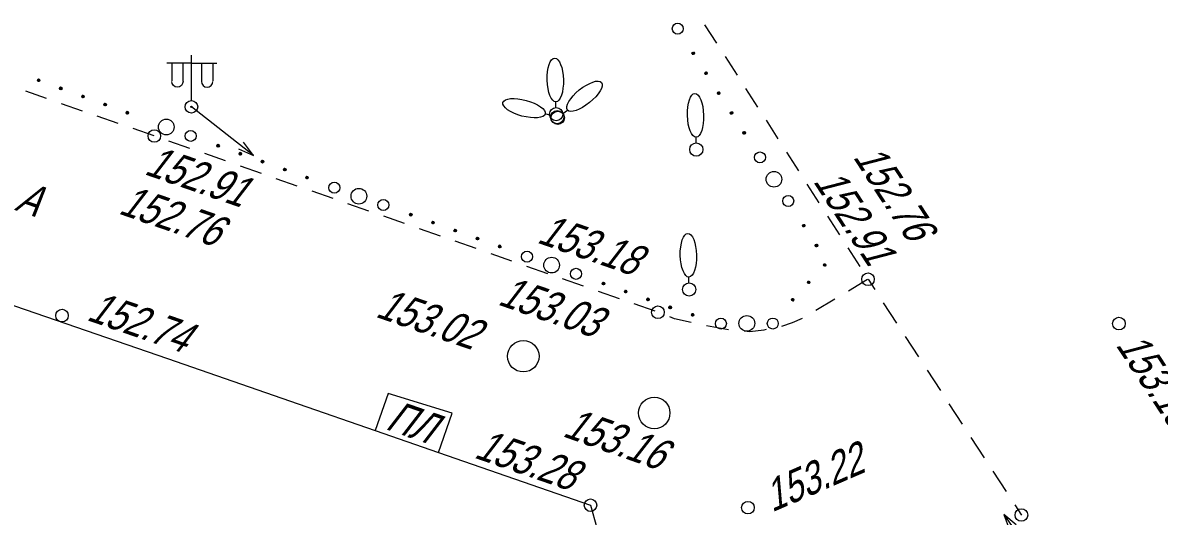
# Model space of a CAD drawing. Header units: metres. Extents: x 382 to 851, y 14083 to 14440.
# Drawn here: x 611.62 to 647.71, y 14211.77 to 14227.44 of the extents above; entities that cross this region are included whole.
import ezdxf

# ---------------------------------------------------------------- set-up
doc = ezdxf.new("R2010")
doc.units = ezdxf.units.M
doc.header["$MEASUREMENT"] = 0
doc.linetypes.add('UP line', pattern=[1.5, 1, -0.5])
for name, color, linetype, lineweight in [('Бортовой камень', 7, 'Continuous', 25), ('Горизонтали', 7, 'Continuous', 25), ('Граница улицы', 7, 'Continuous', 25), ('Здания', 7, 'Continuous', 25), ('Колодцы', 7, 'Continuous', 25), ('Крыльца', 7, 'Continuous', 25), ('ЛЭП', 7, 'Continuous', 25), ('Отдельно стоящее дерево', 7, 'Continuous', 25), ('Полоса деревьев', 7, 'Continuous', 25), ('Фонари', 7, 'Continuous', 25)]:
    doc.layers.add(name, color=color, linetype=linetype, lineweight=lineweight)
doc.styles.add('Style-RUSSIAN_1251 I 0.32289', font='RUSSIAN_1251.shx', dxfattribs={"oblique": 18.5})

# ---------------------------------------------------------------- blocks, each defined once
blk = doc.blocks.new('KOLOD_134')
at = {"layer": 'Колодцы', "color": 251, "linetype": 'Continuous', "lineweight": 9}
blk.add_arc((0, 0), 0.5, 0, 360, dxfattribs=at)
blk = doc.blocks.new('KOLOD_135')
at = {"layer": 'Колодцы', "color": 251, "linetype": 'Continuous', "lineweight": 9}
blk.add_arc((0, 0), 0.5, 0, 360, dxfattribs=at)
blk = doc.blocks.new('PIKET_633')
at = {"layer": 'Горизонтали', "color": 251, "linetype": 'Continuous', "lineweight": 9}
blk.add_arc((0, 0), 0.2, 0, 360, dxfattribs=at)
blk = doc.blocks.new('PIKET_634')
at = {"layer": 'Горизонтали', "color": 251, "linetype": 'Continuous', "lineweight": 9}
blk.add_arc((0, 0), 0.2, 0, 360, dxfattribs=at)
blk = doc.blocks.new('PIKET_635')
at = {"layer": 'Горизонтали', "color": 251, "linetype": 'Continuous', "lineweight": 9}
blk.add_arc((0, 0), 0.2, 0, 360, dxfattribs=at)
blk = doc.blocks.new('FONAR6_2')
at = {"layer": 'Фонари', "color": 251, "linetype": 'Continuous', "lineweight": 9}
for p, q in [((0.004, 0.2), (0.004, 1.639)), ((0.004, 1.386), (-0.784, 1.386)), ((-0.627, 1.376), (-0.627, 0.821)), ((-0.273, 1.369), (-0.273, 0.814)), ((0.018, 1.386), (0.806, 1.386)), ((0.323, 1.369), (0.323, 0.814)), ((0.677, 1.376), (0.677, 0.821))]:
    blk.add_line(p, q, dxfattribs=at)
at = {"layer": 'Фонари', "color": 251, "linetype": 'Continuous', "lineweight": 9, "extrusion": (0, 0, -1)}
blk.add_arc((0.447, 0.807), 0.181, 180, 0, dxfattribs=at)
at = {"layer": 'Фонари', "color": 251, "linetype": 'Continuous', "lineweight": 9}
for centre, radius, start, end in [((0.497, 0.807), 0.181, 180, 0), ((0, 0), 0.2, 0, 360), ((0, 0), 0.02, 0, 360)]:
    blk.add_arc(centre, radius, start, end, dxfattribs=at)
blk = doc.blocks.new('DEREVO_579')
at = {"layer": 'Отдельно стоящее дерево', "color": 251, "linetype": 'Continuous', "lineweight": 9, "flags": 128}
blk.add_lwpolyline([(-0.007, 0.21), (-0.007, 0.393)], dxfattribs=at)
at = {"layer": 'Отдельно стоящее дерево', "color": 251, "linetype": 'Continuous', "lineweight": 9}
blk.add_arc((-0.00045, -0.00033), 0.21, 0, 359.999994, dxfattribs=at)
blk.add_ellipse((-0.02595, 1.08767), major_axis=(-0.0185, 0.695), ratio=0.36982862, dxfattribs=at)
blk = doc.blocks.new('DEREVO_580')
at = {"layer": 'Отдельно стоящее дерево', "color": 251, "linetype": 'Continuous', "lineweight": 9, "flags": 128}
blk.add_lwpolyline([(-0.007, 0.21), (-0.007, 0.393)], dxfattribs=at)
at = {"layer": 'Отдельно стоящее дерево', "color": 251, "linetype": 'Continuous', "lineweight": 9}
blk.add_arc((0, 0), 0.21, 0, 360, dxfattribs=at)
blk.add_ellipse((-0.025, 1.088), major_axis=(-0.019, 0.695), ratio=0.369829, dxfattribs=at)
blk = doc.blocks.new('DEREVO_581')
at = {"layer": 'Отдельно стоящее дерево', "color": 251, "linetype": 'Continuous', "lineweight": 9, "flags": 128}
blk.add_lwpolyline([(-0.007, 0.21), (-0.007, 0.393)], dxfattribs=at)
at = {"layer": 'Отдельно стоящее дерево', "color": 251, "linetype": 'Continuous', "lineweight": 9}
blk.add_arc((0, 0), 0.21, 0, 360, dxfattribs=at)
blk.add_ellipse((-0.025, 1.088), major_axis=(-0.018, 0.695), ratio=0.369829, dxfattribs=at)
blk = doc.blocks.new('DEREVO_582')
at = {"layer": 'Отдельно стоящее дерево', "color": 251, "linetype": 'Continuous', "lineweight": 9, "flags": 128}
blk.add_lwpolyline([(-0.006, 0.21), (-0.007, 0.393)], dxfattribs=at)
at = {"layer": 'Отдельно стоящее дерево', "color": 251, "linetype": 'Continuous', "lineweight": 9}
blk.add_arc((0, 0), 0.21, 0, 360, dxfattribs=at)
blk.add_ellipse((-0.025, 1.088), major_axis=(-0.019, 0.695), ratio=0.369829, dxfattribs=at)
blk = doc.blocks.new('DEREVO_583')
at = {"layer": 'Отдельно стоящее дерево', "color": 251, "linetype": 'Continuous', "lineweight": 9, "flags": 128}
blk.add_lwpolyline([(-0.007, 0.21), (-0.007, 0.393)], dxfattribs=at)
at = {"layer": 'Отдельно стоящее дерево', "color": 251, "linetype": 'Continuous', "lineweight": 9}
blk.add_arc((-0.00001, 0.00029), 0.21, 0, 359.999994, dxfattribs=at)
blk.add_ellipse((-0.02551, 1.08829), major_axis=(-0.0185, 0.695), ratio=0.36982862, dxfattribs=at)
blk = doc.blocks.new('PIKET_653')
at = {"layer": 'Горизонтали', "color": 251, "linetype": 'Continuous', "lineweight": 9}
blk.add_arc((0, 0), 0.2, 0, 360, dxfattribs=at)
blk = doc.blocks.new('PIKET_684')
at = {"layer": 'Горизонтали', "color": 251, "linetype": 'Continuous', "lineweight": 9}
blk.add_arc((0, 0), 0.2, 0, 360, dxfattribs=at)
blk = doc.blocks.new('PIKET_685')
at = {"layer": 'Горизонтали', "color": 251, "linetype": 'Continuous', "lineweight": 9}
blk.add_arc((0, 0), 0.2, 0, 360, dxfattribs=at)
blk = doc.blocks.new('msdElementTypeLine_85')
at = {"layer": 'ЛЭП', "color": 251, "linetype": 'Continuous', "lineweight": 9}
blk.add_line((20.027, 2.181), (21.462, 0.134), dxfattribs=at)
at = {"layer": 'ЛЭП', "color": 251, "linetype": 'Continuous', "lineweight": 9, "flags": 128}
blk.add_lwpolyline([(20.423, 1.85), (20.027, 2.181), (20.205, 1.694)], dxfattribs=at)
blk = doc.blocks.new('PIKET_686')
at = {"layer": 'Горизонтали', "color": 251, "linetype": 'Continuous', "lineweight": 9}
blk.add_arc((0, 0), 0.2, 0, 360, dxfattribs=at)
blk = doc.blocks.new('PIKET_688')
at = {"layer": 'Горизонтали', "color": 251, "linetype": 'Continuous', "lineweight": 9}
blk.add_arc((0, 0), 0.2, 0, 360, dxfattribs=at)
blk = doc.blocks.new('msdElementTypeLine_87')
at = {"layer": 'ЛЭП', "color": 251, "linetype": 'Continuous', "lineweight": 9}
blk.add_line((2.104, 15.523), (0.134, 17.063), dxfattribs=at)
at = {"layer": 'ЛЭП', "color": 251, "linetype": 'Continuous', "lineweight": 9, "flags": 128}
blk.add_lwpolyline([(1.628, 15.725), (2.104, 15.523), (1.791, 15.938)], dxfattribs=at)
blk = doc.blocks.new('msdElementTypeShape_5')
at = {"layer": 'Полоса деревьев', "color": 251, "linetype": 'Continuous', "lineweight": 9}
for p, q in [((30.586, 8.831), (30.613, 8.789)), ((30.587, 8.82), (30.603, 8.795)), ((30.588, 8.837), (30.619, 8.788)), ((30.59, 8.843), (30.626, 8.788)), ((30.593, 8.848), (30.631, 8.788)), ((30.596, 8.853), (30.636, 8.79)), ((30.599, 8.856), (30.641, 8.791)), ((30.603, 8.86), (30.646, 8.792)), ((30.608, 8.862), (30.65, 8.796)), ((30.612, 8.864), (30.653, 8.8)), ((30.617, 8.865), (30.657, 8.803)), ((30.623, 8.866), (30.66, 8.807)), ((30.629, 8.866), (30.662, 8.814)), ((30.635, 8.865), (30.664, 8.82)), ((30.644, 8.861), (30.664, 8.829)), ((30.653, 8.855), (30.658, 8.848)), ((9.864, 7.942), (9.794, 7.968)), ((9.86, 7.938), (9.794, 7.962)), ((9.866, 7.947), (9.795, 7.973)), ((9.871, 7.955), (9.796, 7.983)), ((9.869, 7.951), (9.796, 7.978)), ((9.854, 7.935), (9.796, 7.956)), ((9.849, 7.932), (9.798, 7.95)), ((9.872, 7.96), (9.799, 7.987)), ((9.873, 7.965), (9.803, 7.991)), ((9.84, 7.93), (9.804, 7.943)), ((9.873, 7.971), (9.805, 7.995)), ((9.872, 7.977), (9.81, 7.999)), ((9.87, 7.983), (9.815, 8.002)), ((9.868, 7.989), (9.821, 8.006)), ((9.86, 7.997), (9.832, 8.007)), ((30.991, 8.2), (31.018, 8.158)), ((30.992, 8.188), (31.008, 8.163)), ((30.993, 8.206), (31.024, 8.157)), ((30.995, 8.212), (31.03, 8.156)), ((30.997, 8.217), (31.036, 8.156)), ((31, 8.221), (31.041, 8.158)), ((31.004, 8.225), (31.046, 8.159)), ((31.008, 8.228), (31.051, 8.161)), ((31.012, 8.23), (31.055, 8.165)), ((31.017, 8.232), (31.058, 8.168)), ((31.022, 8.234), (31.062, 8.172)), ((31.027, 8.235), (31.065, 8.176)), ((31.034, 8.234), (31.067, 8.182)), ((31.04, 8.234), (31.069, 8.188)), ((31.049, 8.23), (31.069, 8.198)), ((31.058, 8.224), (31.063, 8.216)), ((9.829, 7.928), (9.82, 7.931)), ((10.571, 7.689), (10.499, 7.716)), ((10.568, 7.685), (10.499, 7.71)), ((10.564, 7.681), (10.499, 7.705)), ((10.573, 7.694), (10.5, 7.721)), ((10.576, 7.698), (10.501, 7.726)), ((10.559, 7.678), (10.501, 7.699)), ((10.554, 7.674), (10.503, 7.693)), ((10.577, 7.703), (10.504, 7.73)), ((10.578, 7.708), (10.507, 7.734)), ((10.544, 7.672), (10.509, 7.686)), ((10.577, 7.714), (10.51, 7.738)), ((10.576, 7.719), (10.514, 7.742)), ((10.574, 7.725), (10.52, 7.745)), ((10.572, 7.731), (10.525, 7.749)), ((10.533, 7.671), (10.525, 7.674)), ((10.565, 7.74), (10.536, 7.75)), ((31.402, 7.586), (31.441, 7.525)), ((31.405, 7.59), (31.446, 7.527)), ((31.409, 7.593), (31.451, 7.528)), ((31.413, 7.597), (31.456, 7.53)), ((31.417, 7.599), (31.459, 7.533)), ((31.422, 7.601), (31.463, 7.537)), ((31.427, 7.603), (31.467, 7.54)), ((31.432, 7.604), (31.47, 7.545)), ((31.438, 7.603), (31.472, 7.551)), ((31.445, 7.602), (31.474, 7.557)), ((31.453, 7.598), (31.474, 7.566)), ((31.463, 7.593), (31.468, 7.585)), ((11.273, 7.428), (11.203, 7.453)), ((11.269, 7.424), (11.203, 7.448)), ((11.275, 7.432), (11.204, 7.458)), ((11.281, 7.441), (11.205, 7.468)), ((11.278, 7.437), (11.205, 7.463)), ((11.264, 7.421), (11.205, 7.442)), ((11.258, 7.417), (11.207, 7.436)), ((11.281, 7.446), (11.208, 7.473)), ((11.282, 7.451), (11.212, 7.477)), ((11.249, 7.415), (11.213, 7.428)), ((11.282, 7.456), (11.214, 7.481)), ((11.281, 7.462), (11.219, 7.485)), ((11.279, 7.468), (11.224, 7.488)), ((11.238, 7.414), (11.229, 7.417)), ((11.277, 7.474), (11.23, 7.491)), ((11.269, 7.482), (11.241, 7.493)), ((11.987, 7.194), (11.916, 7.22)), ((11.986, 7.199), (11.919, 7.224)), ((11.985, 7.205), (11.923, 7.228)), ((11.983, 7.211), (11.929, 7.231)), ((11.981, 7.217), (11.934, 7.234)), ((11.974, 7.225), (11.945, 7.236)), ((31.395, 7.568), (31.422, 7.526)), ((31.397, 7.574), (31.429, 7.525)), ((31.397, 7.557), (31.413, 7.532)), ((31.399, 7.58), (31.435, 7.525)), ((11.98, 7.175), (11.908, 7.201)), ((11.977, 7.171), (11.908, 7.196)), ((11.974, 7.167), (11.908, 7.191)), ((11.982, 7.179), (11.909, 7.206)), ((11.985, 7.184), (11.91, 7.211)), ((11.968, 7.163), (11.91, 7.185)), ((11.963, 7.16), (11.912, 7.179)), ((11.986, 7.189), (11.913, 7.216)), ((11.953, 7.158), (11.918, 7.171)), ((11.942, 7.157), (11.934, 7.16)), ((12.682, 6.914), (12.612, 6.939)), ((12.678, 6.91), (12.612, 6.934)), ((12.684, 6.918), (12.613, 6.944)), ((12.69, 6.927), (12.614, 6.954)), ((12.687, 6.922), (12.614, 6.949)), ((12.673, 6.906), (12.614, 6.928)), ((12.667, 6.903), (12.616, 6.921)), ((12.69, 6.932), (12.617, 6.958)), ((12.691, 6.937), (12.621, 6.962)), ((12.658, 6.901), (12.622, 6.914)), ((12.691, 6.942), (12.623, 6.967)), ((12.69, 6.948), (12.628, 6.97)), ((12.688, 6.954), (12.633, 6.974)), ((12.647, 6.9), (12.638, 6.903)), ((12.686, 6.96), (12.639, 6.977)), ((12.678, 6.968), (12.65, 6.978)), ((31.8, 6.937), (31.827, 6.895)), ((31.801, 6.926), (31.818, 6.9)), ((31.802, 6.943), (31.833, 6.894)), ((31.804, 6.949), (31.84, 6.893)), ((31.807, 6.954), (31.846, 6.894)), ((31.81, 6.959), (31.85, 6.895)), ((31.814, 6.962), (31.856, 6.896)), ((31.817, 6.966), (31.86, 6.898)), ((31.822, 6.967), (31.864, 6.902)), ((31.827, 6.969), (31.868, 6.905)), ((31.832, 6.971), (31.871, 6.909)), ((31.837, 6.972), (31.875, 6.913)), ((31.843, 6.972), (31.877, 6.919)), ((31.85, 6.971), (31.879, 6.925)), ((31.858, 6.967), (31.879, 6.935)), ((31.868, 6.961), (31.873, 6.954)), ((32.205, 6.305), (32.232, 6.263)), ((32.206, 6.294), (32.222, 6.269)), ((32.207, 6.311), (32.238, 6.263)), ((32.209, 6.318), (32.245, 6.262)), ((32.212, 6.323), (32.25, 6.262)), ((32.215, 6.327), (32.255, 6.264)), ((32.218, 6.331), (32.26, 6.265)), ((32.222, 6.334), (32.265, 6.267)), ((32.227, 6.336), (32.269, 6.27)), ((32.232, 6.338), (32.273, 6.274)), ((32.236, 6.34), (32.276, 6.278)), ((32.242, 6.341), (32.279, 6.282)), ((32.248, 6.34), (32.281, 6.288)), ((32.254, 6.339), (32.283, 6.294)), ((32.263, 6.335), (32.283, 6.303)), ((32.272, 6.33), (32.277, 6.322)), ((15.564, 5.864), (15.494, 5.889)), ((15.567, 5.868), (15.495, 5.894)), ((15.561, 5.86), (15.495, 5.883)), ((15.569, 5.872), (15.496, 5.899)), ((15.572, 5.877), (15.497, 5.904)), ((15.555, 5.856), (15.497, 5.877)), ((15.573, 5.882), (15.499, 5.908)), ((15.55, 5.853), (15.499, 5.871)), ((15.573, 5.887), (15.503, 5.912)), ((15.573, 5.892), (15.505, 5.916)), ((15.54, 5.851), (15.505, 5.864)), ((15.572, 5.898), (15.51, 5.92)), ((15.57, 5.904), (15.515, 5.924)), ((15.568, 5.91), (15.521, 5.927)), ((15.529, 5.85), (15.521, 5.853)), ((15.56, 5.918), (15.532, 5.928)), ((16.273, 5.616), (16.201, 5.641)), ((16.27, 5.611), (16.201, 5.636)), ((16.267, 5.607), (16.201, 5.631)), ((16.276, 5.62), (16.202, 5.646)), ((16.278, 5.624), (16.203, 5.651)), ((16.261, 5.604), (16.203, 5.625)), ((16.279, 5.629), (16.205, 5.656)), ((16.256, 5.6), (16.205, 5.619)), ((16.28, 5.634), (16.209, 5.66)), ((16.247, 5.598), (16.211, 5.611)), ((16.279, 5.64), (16.212, 5.664)), ((16.278, 5.645), (16.216, 5.668)), ((16.276, 5.652), (16.222, 5.671)), ((16.274, 5.658), (16.227, 5.674)), ((16.236, 5.597), (16.227, 5.6)), ((16.266, 5.666), (16.238, 5.676)), ((16.985, 5.393), (16.922, 5.415)), ((16.982, 5.399), (16.928, 5.419)), ((16.98, 5.405), (16.933, 5.422)), ((16.973, 5.413), (16.944, 5.423)), ((16.977, 5.359), (16.907, 5.384)), ((16.973, 5.355), (16.907, 5.378)), ((16.982, 5.367), (16.908, 5.394)), ((16.979, 5.363), (16.908, 5.389)), ((16.984, 5.372), (16.909, 5.399)), ((16.968, 5.351), (16.909, 5.372)), ((16.962, 5.348), (16.911, 5.366)), ((16.985, 5.377), (16.912, 5.403)), ((16.986, 5.382), (16.915, 5.407)), ((16.953, 5.346), (16.917, 5.359)), ((16.986, 5.387), (16.918, 5.412)), ((16.942, 5.345), (16.933, 5.348)), ((17.683, 5.106), (17.613, 5.131)), ((17.679, 5.102), (17.613, 5.126)), ((17.685, 5.111), (17.614, 5.136)), ((17.691, 5.119), (17.615, 5.146)), ((17.688, 5.115), (17.615, 5.141)), ((17.674, 5.099), (17.615, 5.12)), ((17.668, 5.095), (17.617, 5.114)), ((17.691, 5.124), (17.618, 5.151)), ((17.692, 5.129), (17.621, 5.155)), ((17.659, 5.093), (17.623, 5.106)), ((17.692, 5.135), (17.624, 5.159)), ((17.691, 5.141), (17.629, 5.163)), ((17.689, 5.147), (17.634, 5.166)), ((17.648, 5.092), (17.639, 5.095)), ((17.687, 5.153), (17.64, 5.169)), ((17.679, 5.161), (17.651, 5.171)), ((18.389, 4.854), (18.319, 4.879)), ((18.392, 4.858), (18.32, 4.884)), ((18.385, 4.85), (18.32, 4.873)), ((18.394, 4.863), (18.321, 4.889)), ((18.397, 4.867), (18.322, 4.894)), ((18.38, 4.846), (18.322, 4.867)), ((18.398, 4.872), (18.324, 4.898)), ((18.375, 4.843), (18.324, 4.861)), ((18.398, 4.877), (18.328, 4.902)), ((18.398, 4.882), (18.33, 4.907)), ((18.365, 4.841), (18.33, 4.854)), ((18.397, 4.888), (18.335, 4.91)), ((18.395, 4.894), (18.34, 4.914)), ((18.393, 4.9), (18.346, 4.917)), ((18.354, 4.84), (18.346, 4.843)), ((18.385, 4.908), (18.357, 4.918)), ((21.685, 3.676), (21.615, 3.7)), ((21.681, 3.672), (21.615, 3.695)), ((21.687, 3.68), (21.616, 3.706)), ((21.693, 3.689), (21.617, 3.716)), ((21.69, 3.684), (21.617, 3.711)), ((21.676, 3.668), (21.617, 3.689)), ((21.67, 3.665), (21.619, 3.683)), ((21.693, 3.694), (21.62, 3.72)), ((21.694, 3.699), (21.623, 3.724)), ((21.661, 3.663), (21.625, 3.676)), ((21.694, 3.704), (21.626, 3.728)), ((21.693, 3.71), (21.631, 3.732)), ((21.691, 3.716), (21.636, 3.735)), ((21.689, 3.722), (21.641, 3.739)), ((21.65, 3.661), (21.641, 3.664)), ((21.681, 3.73), (21.653, 3.74)), ((22.391, 3.423), (22.321, 3.448)), ((22.387, 3.419), (22.321, 3.443)), ((22.394, 3.427), (22.322, 3.453)), ((22.399, 3.436), (22.323, 3.463)), ((22.396, 3.432), (22.323, 3.458)), ((22.382, 3.416), (22.324, 3.437)), ((22.4, 3.441), (22.326, 3.468)), ((22.376, 3.412), (22.326, 3.431)), ((22.4, 3.446), (22.33, 3.472)), ((22.367, 3.41), (22.331, 3.423)), ((22.4, 3.452), (22.332, 3.476)), ((22.399, 3.457), (22.337, 3.48)), ((22.397, 3.463), (22.342, 3.483)), ((22.395, 3.47), (22.348, 3.486)), ((22.356, 3.409), (22.348, 3.412)), ((22.387, 3.478), (22.359, 3.488)), ((34.094, 3.359), (34.121, 3.317)), ((34.095, 3.348), (34.111, 3.323)), ((34.096, 3.365), (34.127, 3.316)), ((34.098, 3.371), (34.134, 3.315)), ((34.101, 3.376), (34.139, 3.316)), ((34.104, 3.381), (34.144, 3.318)), ((34.107, 3.384), (34.149, 3.319)), ((34.111, 3.388), (34.154, 3.32)), ((34.116, 3.39), (34.158, 3.324)), ((34.121, 3.391), (34.162, 3.327)), ((34.125, 3.393), (34.165, 3.331)), ((34.131, 3.394), (34.168, 3.335)), ((34.137, 3.394), (34.17, 3.341)), ((34.143, 3.393), (34.172, 3.348)), ((34.152, 3.389), (34.172, 3.357)), ((34.161, 3.383), (34.166, 3.376)), ((23.097, 3.171), (23.027, 3.196)), ((23.1, 3.175), (23.028, 3.201)), ((23.094, 3.167), (23.028, 3.19)), ((23.102, 3.179), (23.029, 3.206)), ((23.105, 3.184), (23.03, 3.211)), ((23.088, 3.163), (23.03, 3.184)), ((23.106, 3.189), (23.032, 3.215)), ((23.083, 3.16), (23.032, 3.178)), ((23.107, 3.194), (23.036, 3.219)), ((23.073, 3.158), (23.038, 3.171)), ((23.106, 3.199), (23.039, 3.223)), ((23.105, 3.205), (23.043, 3.227)), ((23.103, 3.211), (23.048, 3.231)), ((23.101, 3.217), (23.054, 3.234)), ((23.062, 3.157), (23.054, 3.16)), ((23.093, 3.225), (23.065, 3.235)), ((23.806, 2.923), (23.734, 2.948)), ((23.803, 2.918), (23.734, 2.943)), ((23.8, 2.914), (23.734, 2.938)), ((23.809, 2.927), (23.735, 2.953)), ((23.811, 2.931), (23.736, 2.958)), ((23.794, 2.911), (23.736, 2.932)), ((23.789, 2.907), (23.738, 2.926)), ((23.812, 2.936), (23.739, 2.963)), ((23.813, 2.941), (23.742, 2.967)), ((23.78, 2.905), (23.744, 2.918)), ((23.813, 2.947), (23.745, 2.971)), ((23.811, 2.952), (23.749, 2.975)), ((23.809, 2.959), (23.755, 2.978)), ((23.807, 2.965), (23.76, 2.981)), ((23.769, 2.904), (23.76, 2.907)), ((23.8, 2.973), (23.771, 2.983)), ((24.51, 2.666), (24.44, 2.691)), ((24.506, 2.662), (24.44, 2.685)), ((24.515, 2.674), (24.441, 2.701)), ((24.512, 2.67), (24.441, 2.696)), ((24.518, 2.679), (24.442, 2.706)), ((24.501, 2.658), (24.442, 2.679)), ((24.495, 2.655), (24.444, 2.673)), ((24.518, 2.684), (24.445, 2.71)), ((24.519, 2.689), (24.448, 2.714)), ((24.486, 2.653), (24.45, 2.666)), ((24.519, 2.694), (24.451, 2.719)), ((24.518, 2.7), (24.455, 2.722)), ((24.516, 2.706), (24.461, 2.726)), ((24.513, 2.712), (24.466, 2.729)), ((24.475, 2.652), (24.466, 2.655)), ((24.506, 2.72), (24.477, 2.73)), ((34.499, 2.728), (34.526, 2.685)), ((34.5, 2.716), (34.516, 2.691)), ((34.501, 2.734), (34.532, 2.685)), ((34.503, 2.74), (34.538, 2.684)), ((34.505, 2.745), (34.544, 2.684)), ((34.508, 2.749), (34.549, 2.686)), ((34.512, 2.753), (34.554, 2.687)), ((34.516, 2.756), (34.559, 2.689)), ((34.521, 2.758), (34.563, 2.693)), ((34.525, 2.76), (34.566, 2.696)), ((34.53, 2.762), (34.57, 2.7)), ((34.535, 2.763), (34.573, 2.704)), ((34.542, 2.762), (34.575, 2.71)), ((34.548, 2.762), (34.577, 2.716)), ((34.557, 2.758), (34.577, 2.726)), ((34.566, 2.752), (34.571, 2.744)), ((34.795, 2.144), (34.761, 2.107)), ((34.801, 2.143), (34.762, 2.101)), ((34.808, 2.143), (34.763, 2.094)), ((34.784, 2.14), (34.764, 2.118)), ((34.813, 2.142), (34.765, 2.089)), ((34.818, 2.14), (34.768, 2.084)), ((34.823, 2.137), (34.77, 2.08)), ((34.827, 2.134), (34.773, 2.075)), ((34.83, 2.13), (34.777, 2.073)), ((34.833, 2.126), (34.782, 2.07)), ((34.836, 2.122), (34.786, 2.068)), ((34.838, 2.117), (34.791, 2.066)), ((34.839, 2.111), (34.797, 2.065)), ((34.84, 2.104), (34.804, 2.065)), ((34.839, 2.095), (34.813, 2.067)), ((34.836, 2.084), (34.829, 2.078)), ((27.808, 1.492), (27.736, 1.517)), ((27.805, 1.487), (27.736, 1.512)), ((27.802, 1.483), (27.736, 1.507)), ((27.811, 1.496), (27.737, 1.522)), ((27.813, 1.501), (27.738, 1.528)), ((27.796, 1.48), (27.738, 1.501)), ((27.791, 1.477), (27.74, 1.495)), ((27.814, 1.506), (27.741, 1.532)), ((27.815, 1.511), (27.744, 1.536)), ((27.782, 1.475), (27.746, 1.488)), ((27.815, 1.516), (27.747, 1.54)), ((27.813, 1.522), (27.751, 1.544)), ((27.811, 1.528), (27.757, 1.547)), ((27.809, 1.534), (27.762, 1.551)), ((27.771, 1.473), (27.762, 1.476)), ((27.801, 1.542), (27.773, 1.552)), ((34.287, 1.592), (34.253, 1.555)), ((34.293, 1.591), (34.254, 1.549)), ((34.3, 1.591), (34.255, 1.542)), ((34.276, 1.588), (34.256, 1.566)), ((34.305, 1.59), (34.257, 1.537)), ((34.31, 1.588), (34.26, 1.533)), ((34.315, 1.585), (34.262, 1.528)), ((34.319, 1.583), (34.265, 1.524)), ((34.322, 1.579), (34.269, 1.521)), ((34.325, 1.574), (34.274, 1.518)), ((34.328, 1.57), (34.278, 1.516)), ((34.33, 1.565), (34.283, 1.514)), ((34.331, 1.559), (34.289, 1.513)), ((34.332, 1.553), (34.296, 1.513)), ((34.331, 1.543), (34.305, 1.516)), ((34.327, 1.533), (34.321, 1.526)), ((28.512, 1.235), (28.442, 1.26)), ((28.508, 1.231), (28.442, 1.255)), ((28.517, 1.244), (28.443, 1.27)), ((28.514, 1.239), (28.443, 1.265)), ((28.519, 1.248), (28.444, 1.275)), ((28.503, 1.228), (28.444, 1.248)), ((28.497, 1.224), (28.446, 1.242)), ((28.52, 1.253), (28.447, 1.279)), ((28.521, 1.258), (28.45, 1.283)), ((28.488, 1.222), (28.452, 1.235)), ((28.521, 1.264), (28.453, 1.288)), ((28.52, 1.269), (28.457, 1.292)), ((28.518, 1.275), (28.463, 1.295)), ((28.515, 1.281), (28.468, 1.298)), ((28.477, 1.221), (28.468, 1.224)), ((28.508, 1.29), (28.479, 1.3)), ((29.218, 0.983), (29.148, 1.007)), ((29.214, 0.979), (29.148, 1.002)), ((29.22, 0.987), (29.149, 1.013)), ((29.226, 0.996), (29.15, 1.023)), ((29.223, 0.991), (29.15, 1.018)), ((29.209, 0.975), (29.15, 0.996)), ((29.226, 1.001), (29.153, 1.027)), ((29.203, 0.972), (29.153, 0.99)), ((29.227, 1.006), (29.157, 1.031)), ((29.194, 0.97), (29.158, 0.983)), ((29.227, 1.011), (29.159, 1.035)), ((29.226, 1.017), (29.164, 1.039)), ((29.224, 1.023), (29.169, 1.042)), ((29.222, 1.029), (29.175, 1.046)), ((29.183, 0.968), (29.175, 0.971)), ((29.214, 1.037), (29.186, 1.047)), ((29.924, 0.73), (29.854, 0.755)), ((29.927, 0.734), (29.855, 0.76)), ((29.92, 0.726), (29.855, 0.75)), ((29.929, 0.739), (29.856, 0.765)), ((29.932, 0.743), (29.857, 0.77)), ((29.915, 0.723), (29.857, 0.744)), ((29.933, 0.748), (29.859, 0.774)), ((29.91, 0.719), (29.859, 0.738)), ((29.933, 0.753), (29.863, 0.779)), ((29.933, 0.759), (29.865, 0.783)), ((29.9, 0.717), (29.865, 0.73)), ((29.932, 0.764), (29.87, 0.787)), ((29.93, 0.77), (29.875, 0.79)), ((29.928, 0.776), (29.881, 0.793)), ((29.92, 0.785), (29.892, 0.795)), ((33.779, 1.04), (33.745, 1.003)), ((33.785, 1.04), (33.746, 0.997)), ((33.792, 1.039), (33.747, 0.991)), ((33.797, 1.038), (33.748, 0.985)), ((33.768, 1.036), (33.748, 1.014)), ((33.802, 1.036), (33.751, 0.981)), ((33.807, 1.034), (33.754, 0.976)), ((33.811, 1.031), (33.757, 0.972)), ((33.814, 1.027), (33.761, 0.969)), ((33.817, 1.023), (33.766, 0.967)), ((33.82, 1.019), (33.77, 0.964)), ((33.822, 1.014), (33.775, 0.962)), ((33.823, 1.007), (33.781, 0.962)), ((33.824, 1.001), (33.788, 0.961)), ((33.823, 0.992), (33.797, 0.964)), ((33.819, 0.981), (33.813, 0.974)), ((29.889, 0.716), (29.881, 0.719)), ((30.637, 0.497), (30.566, 0.518)), ((30.642, 0.506), (30.567, 0.528)), ((30.64, 0.501), (30.567, 0.523)), ((30.634, 0.493), (30.567, 0.512)), ((30.644, 0.51), (30.568, 0.533)), ((30.629, 0.489), (30.569, 0.506)), ((30.645, 0.516), (30.57, 0.537)), ((30.624, 0.485), (30.572, 0.5)), ((30.645, 0.521), (30.573, 0.542)), ((30.645, 0.526), (30.576, 0.546)), ((30.615, 0.483), (30.578, 0.493)), ((30.643, 0.532), (30.58, 0.55)), ((30.641, 0.538), (30.585, 0.554)), ((30.638, 0.543), (30.59, 0.557)), ((30.604, 0.481), (30.595, 0.483)), ((30.63, 0.551), (30.601, 0.559))]:
    blk.add_line(p, q, dxfattribs=at)
for centre, radius in [((30.134, 9.61), 0.175), ((30.625, 8.827), 0.04), ((9.834, 7.968), 0.04), ((31.03, 8.195), 0.04), ((10.538, 7.711), 0.04), ((31.435, 7.564), 0.04), ((11.243, 7.454), 0.04), ((11.947, 7.197), 0.04), ((12.652, 6.939), 0.04), ((31.84, 6.932), 0.04), ((13.889, 6.488), 0.25), ((14.664, 6.205), 0.175), ((32.244, 6.301), 0.04), ((15.534, 5.889), 0.04), ((16.24, 5.637), 0.04), ((16.946, 5.384), 0.04), ((32.744, 5.522), 0.175), ((17.653, 5.132), 0.04), ((33.189, 4.828), 0.25), ((18.359, 4.879), 0.04), ((19.227, 4.56), 0.175), ((20.007, 4.29), 0.25), ((20.784, 4.013), 0.175), ((33.642, 4.138), 0.175), ((21.655, 3.701), 0.04), ((22.361, 3.449), 0.04), ((34.133, 3.355), 0.04), ((23.067, 3.196), 0.04), ((23.773, 2.944), 0.04), ((24.48, 2.691), 0.04), ((25.347, 2.371), 0.175), ((34.538, 2.723), 0.04), ((26.127, 2.102), 0.25), ((26.904, 1.825), 0.175), ((34.801, 2.104), 0.04), ((27.775, 1.513), 0.04), ((34.293, 1.553), 0.04), ((28.481, 1.261), 0.04), ((29.188, 1.008), 0.04), ((29.894, 0.756), 0.04), ((33.785, 1.001), 0.04), ((30.606, 0.521), 0.04), ((31.503, 0.245), 0.175), ((32.328, 0.251), 0.25), ((33.153, 0.247), 0.175)]:
    blk.add_circle(centre, radius, dxfattribs=at)
blk = doc.blocks.new('msdElementTypeLineString_250')
at = {"layer": 'Граница улицы', "color": 251, "linetype": 'Continuous', "lineweight": 9}
for p, q in [((0, 7.486), (0.212, 7.161)), ((0.484, 6.742), (0.908, 6.091)), ((1.18, 5.672), (1.604, 5.022)), ((1.876, 4.603), (2.3, 3.953)), ((2.572, 3.533), (2.996, 2.883)), ((3.268, 2.464), (3.692, 1.814)), ((3.964, 1.395), (4.388, 0.744)), ((4.66, 0.325), (4.872, 0))]:
    blk.add_line(p, q, dxfattribs=at)
blk = doc.blocks.new('msdElementTypeLineString_282')
at = {"layer": 'Бортовой камень', "color": 251, "linetype": 'Continuous', "lineweight": 9}
for p, q in [((75.22, 28.717), (75.605, 28.127)), ((75.877, 27.708), (76.258, 27.115)), ((54.329, 26.37), (53.664, 26.601)), ((76.528, 26.694), (76.908, 26.101)), ((55.467, 25.975), (54.802, 26.206)), ((56.605, 25.581), (55.939, 25.811)), ((77.178, 25.68), (77.558, 25.088)), ((57.743, 25.186), (57.077, 25.417)), ((58.879, 24.788), (58.215, 25.021)), ((60.016, 24.39), (59.351, 24.623)), ((77.828, 24.667), (78.209, 24.074)), ((61.153, 23.992), (60.488, 24.225)), ((62.29, 23.594), (61.625, 23.827)), ((78.479, 23.653), (78.859, 23.06)), ((63.426, 23.197), (62.761, 23.429)), ((64.563, 22.799), (63.898, 23.031)), ((65.7, 22.401), (65.035, 22.633)), ((79.129, 22.64), (79.509, 22.047)), ((66.836, 22.003), (66.172, 22.236)), ((67.973, 21.605), (67.308, 21.838)), ((69.11, 21.207), (68.445, 21.44)), ((79.779, 21.626), (80.16, 21.033)), ((70.246, 20.809), (69.582, 21.042)), ((71.383, 20.411), (70.718, 20.644)), ((80.397, 20.62), (79.793, 20.258)), ((72.52, 20.013), (71.855, 20.246)), ((79.364, 20.001), (78.759, 19.639)), ((73.657, 19.616), (72.992, 19.848)), ((75.986, 19.031), (75.292, 19.154))]:
    blk.add_line(p, q, dxfattribs=at)
at = {"layer": 'Бортовой камень', "color": 251, "linetype": 'Continuous', "lineweight": 9, "flags": 128}
for points in [[(74.804, 19.258), (74.273, 19.381), (74.124, 19.439)], [(78.329, 19.386), (78.012, 19.252), (77.671, 19.135)], [(77.182, 19.034), (77.104, 19.019), (76.66, 18.963), (76.484, 18.981)]]:
    blk.add_lwpolyline(points, dxfattribs=at)

msp = doc.modelspace()

# ---------------------------------------------------------------- linework, layer by layer
at = {"layer": 'Здания', "color": 251, "linetype": 'Continuous', "lineweight": 9, "flags": 128}
msp.add_lwpolyline([(606.18, 14220.233), (616.211, 14216.773), (620.367, 14215.333), (622.809, 14214.487), (624.821, 14213.79), (629.649, 14212.118), (630.05, 14210.678)], dxfattribs=at)
at = {"layer": 'Крыльца', "color": 251, "linetype": 'Continuous', "lineweight": 9, "flags": 128}
msp.add_lwpolyline([(624.821, 14213.79), (625.253, 14215.038), (623.219, 14215.67), (622.809, 14214.487)], dxfattribs=at)

# ---------------------------------------------------------------- block references
at = {"layer": 'Бортовой камень', "color": 251, "linetype": 'Continuous', "lineweight": 9}
msp.add_blockref('msdElementTypeLineString_282', (558.045, 14198.661), dxfattribs=at)
at = {"layer": 'Горизонтали', "color": 251, "linetype": 'Continuous', "lineweight": 9}
for name, p in [('PIKET_684', (615.796, 14223.844)), ('PIKET_686', (638.462, 14219.293)), ('PIKET_685', (631.789, 14218.246)), ('PIKET_633', (646.431, 14217.887)), ('PIKET_635', (629.649, 14212.118)), ('PIKET_634', (634.648, 14212.04)), ('PIKET_688', (643.334, 14211.807))]:
    msp.add_blockref(name, p, dxfattribs=at)
at = {"layer": 'Горизонтали', "color": 251, "linetype": 'Continuous', "lineweight": 9, "rotation": 340.9935112837221}
msp.add_blockref('PIKET_653', (612.864, 14218.139), dxfattribs=at)
at = {"layer": 'Граница улицы', "color": 251, "linetype": 'Continuous', "lineweight": 9}
msp.add_blockref('msdElementTypeLineString_250', (638.462, 14211.807), dxfattribs=at)
at = {"layer": 'Колодцы', "color": 251, "linetype": 'Continuous', "lineweight": 9}
for name, p in [('KOLOD_134', (627.513, 14216.85)), ('KOLOD_135', (631.672, 14215.047))]:
    msp.add_blockref(name, p, dxfattribs=at)
at = {"layer": 'ЛЭП', "color": 251, "linetype": 'Continuous', "lineweight": 9}
for name, p in [('msdElementTypeLine_85', (622.746, 14209.647)), ('msdElementTypeLine_87', (616.84, 14207.706))]:
    msp.add_blockref(name, p, dxfattribs=at)
at = {"layer": 'Отдельно стоящее дерево', "color": 251, "linetype": 'Continuous', "lineweight": 9}
for name, p in [('DEREVO_583', (628.556, 14224.534)), ('DEREVO_580', (633.009, 14223.412)), ('DEREVO_579', (632.783, 14218.969))]:
    msp.add_blockref(name, p, dxfattribs=at)
for name, p, rotation in [('DEREVO_581', (628.608, 14224.422), 307.5587502749959), ('DEREVO_582', (628.589, 14224.439), 73.36852836532819)]:
    msp.add_blockref(name, p, dxfattribs=dict(at, rotation=rotation))
at = {"layer": 'Полоса деревьев', "color": 251, "linetype": 'Continuous', "lineweight": 9}
msp.add_blockref('msdElementTypeShape_5', (602.286, 14217.641), dxfattribs=at)
at = {"layer": 'Фонари', "color": 251, "linetype": 'Continuous', "lineweight": 9}
msp.add_blockref('FONAR6_2', (616.974, 14224.769), dxfattribs=at)

# ---------------------------------------------------------------- texts
at = {"layer": 'Горизонтали', "color": 251, "linetype": 'Continuous', "lineweight": 9, "style": 'Style-RUSSIAN_1251 I 0.32289', "oblique": 18.5}
for s, rotation, width, p in [('152.91', 340.8714, 0.8, (615.443, 14222.64)), ('152.76', 303.0567, 0.8, (637.97, 14223.178)), ('152.91', 303.0567, 0.8, (636.706, 14222.405)), ('152.76', 340.8714, 0.8, (614.624, 14221.389)), ('153.18', 340.8714, 0.8, (627.916, 14220.466)), ('153.03', 340.8714, 0.8, (626.671, 14218.5)), ('152.74', 340.9936, 0.799996, (613.612, 14218.009)), ('153.18', 303.3294, 0.799996, (646.314, 14217.209)), ('153.28', 340.8941, 0.799996, (625.917, 14213.637)), ('153.22', 23.4161, 0.799996, (635.411, 14211.885))]:
    msp.add_text(s, height=1, rotation=rotation, dxfattribs=dict(at, width=width)).set_placement(p)
at = {"layer": 'Граница улицы', "color": 251, "linetype": 'Continuous', "lineweight": 9, "style": 'Style-RUSSIAN_1251 I 0.32289', "oblique": 18.5}
msp.add_text('УЛИЦА     КУУСИНЕНА', height=1.5, rotation=286.4775, dxfattribs=at).set_placement((644.589, 14243.295))
at = {"layer": 'Граница улицы', "color": 251, "linetype": 'UP line', "lineweight": 9, "style": 'Style-RUSSIAN_1251 I 0.32289', "oblique": 18.5, "width": 0.799996}
msp.add_text('А', height=1, rotation=340.9936, dxfattribs=at).set_placement((611.331, 14221.503))
at = {"layer": 'Колодцы', "color": 251, "linetype": 'Continuous', "lineweight": 9, "style": 'Style-RUSSIAN_1251 I 0.32289', "oblique": 18.5, "width": 0.799996}
for s, rotation, p in [('153.02', 340.9699, (622.787, 14218.111)), ('153.16', 340.482, (628.728, 14214.317))]:
    msp.add_text(s, height=1, rotation=rotation, dxfattribs=at).set_placement(p)
at = {"layer": 'Крыльца', "color": 251, "linetype": 'Continuous', "lineweight": 9, "style": 'Style-RUSSIAN_1251 I 0.32289', "oblique": 18.5, "width": 0.799996}
msp.add_text('ПЛ', height=1, rotation=340.8941, dxfattribs=at).set_placement((623.1, 14214.544))

doc.saveas('drawing.dxf')
